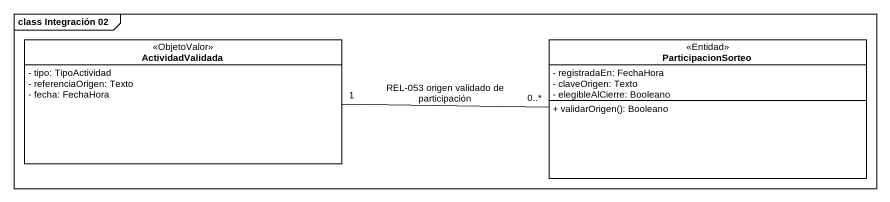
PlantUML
@startuml
mainframe class Integración 02
hide circle
hide empty members
skinparam classAttributeIconSize 0
class ActividadValidada <<ObjetoValor>> #FFFFFF {
  - tipo: TipoActividad
  - referenciaOrigen: Texto
  - fecha: FechaHora
}
class ParticipacionSorteo <<Entidad>> #FFFFFF {
  - registradaEn: FechaHora
  - claveOrigen: Texto
  - elegibleAlCierre: Booleano
  + validarOrigen(): Booleano
}
ActividadValidada "1" -right- "0..*" ParticipacionSorteo : REL-053 origen validado de participación
@enduml
